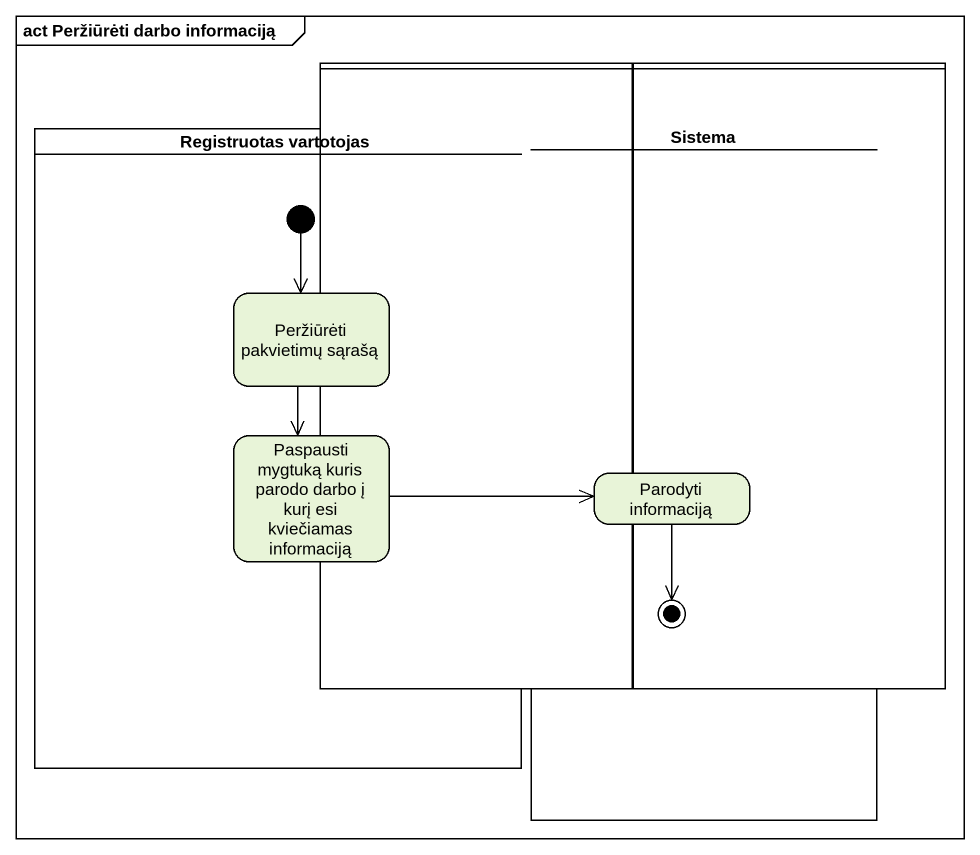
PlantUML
@startuml
mainframe act Peržiūrėti darbo informaciją
hide empty description
state " " as lane1 <<partition>>
state " " as lane2 <<partition>> {
  state final1 <<end>>
}
state "Registruotas vartotojas" as Registruotas_vartotojas <<partition>> {
  state "Peržiūrėti pakvietimų sąrašą" as Peržiūrėti_pakvietimų_sąrašą
  state "Paspausti mygtuką kuris parodo darbo į kurį esi kviečiamas informaciją" as Paspausti_mygtuką_kuris
  [*] --> Peržiūrėti_pakvietimų_sąrašą
}
state Sistema <<partition>> {
  state "Parodyti informaciją" as Parodyti_informaciją
}
Peržiūrėti_pakvietimų_sąrašą --> Paspausti_mygtuką_kuris
Paspausti_mygtuką_kuris -right-> Parodyti_informaciją
Parodyti_informaciją --> final1
@enduml
